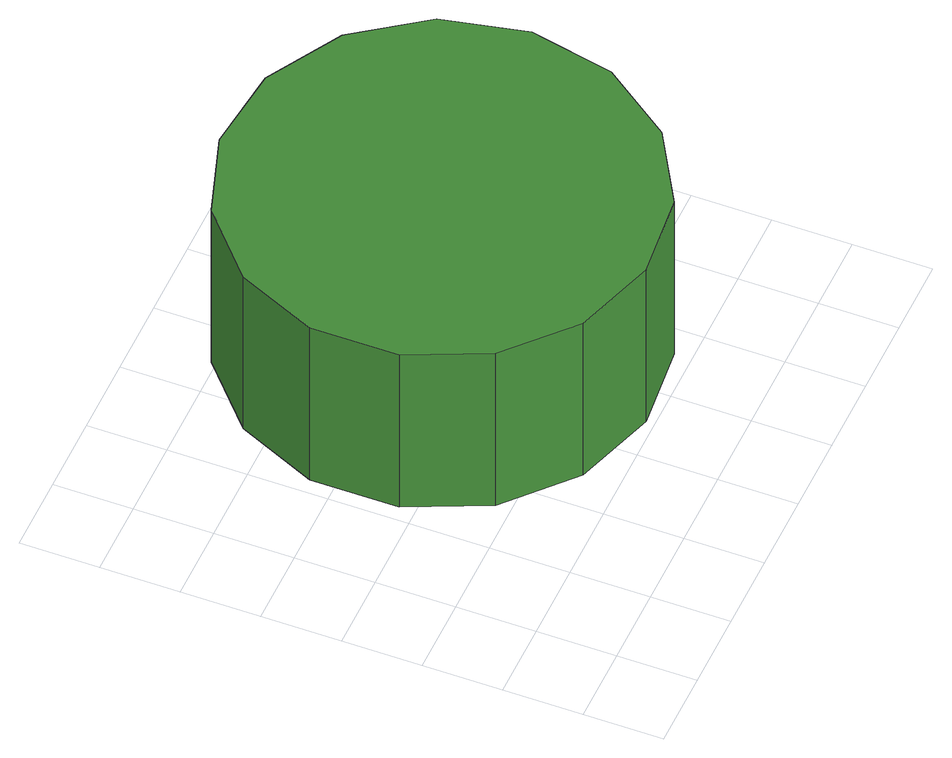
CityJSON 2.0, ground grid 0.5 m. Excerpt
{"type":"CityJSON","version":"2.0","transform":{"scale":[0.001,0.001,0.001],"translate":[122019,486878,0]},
"CityObjects":{
"tree1":{"type":"SolitaryVegetationObject","attributes":{"function":"something"},"geometry":[{"type":"MultiSurface","lod":"1","boundaries":[[[0,1,2,3,4,5,6,7,8,9,10,11,12,13,14]],[[15,16,17,18,19,20,21,22,23,24,25,26,27,28,29]],[[0,29,28,1]],[[1,28,27,2]],[[2,27,26,3]],[[3,26,25,4]],[[4,25,24,5]],[[5,24,23,6]],[[6,23,22,7]],[[7,22,21,8]],[[8,21,20,9]],[[9,20,19,10]],[[10,19,18,11]],[[11,18,17,12]],[[12,17,16,13]],[[13,16,15,14]],[[14,15,29,0]]]}]}
},
"vertices":[
[3237,1879,2200],[3122,2421,2200],[2796,2869,2200],[2316,3146,2200],[1766,3204,2200],[1239,3033,2200],[827,2662,2200],[602,2156,2200],[602,1602,2200],[827,1096,2200],[1239,726,2200],[1766,554,2200],[2316,612,2200],[2796,889,2200],[3122,1337,2200],[3122,1337,930],[2796,889,930],[2316,612,930],[1766,554,930],[1239,726,930],[827,1096,930],[602,1602,930],[602,2156,930],[827,2662,930],[1239,3033,930],[1766,3204,930],[2316,3146,930],[2796,2869,930],[3122,2421,930],[3237,1879,930]
]}
